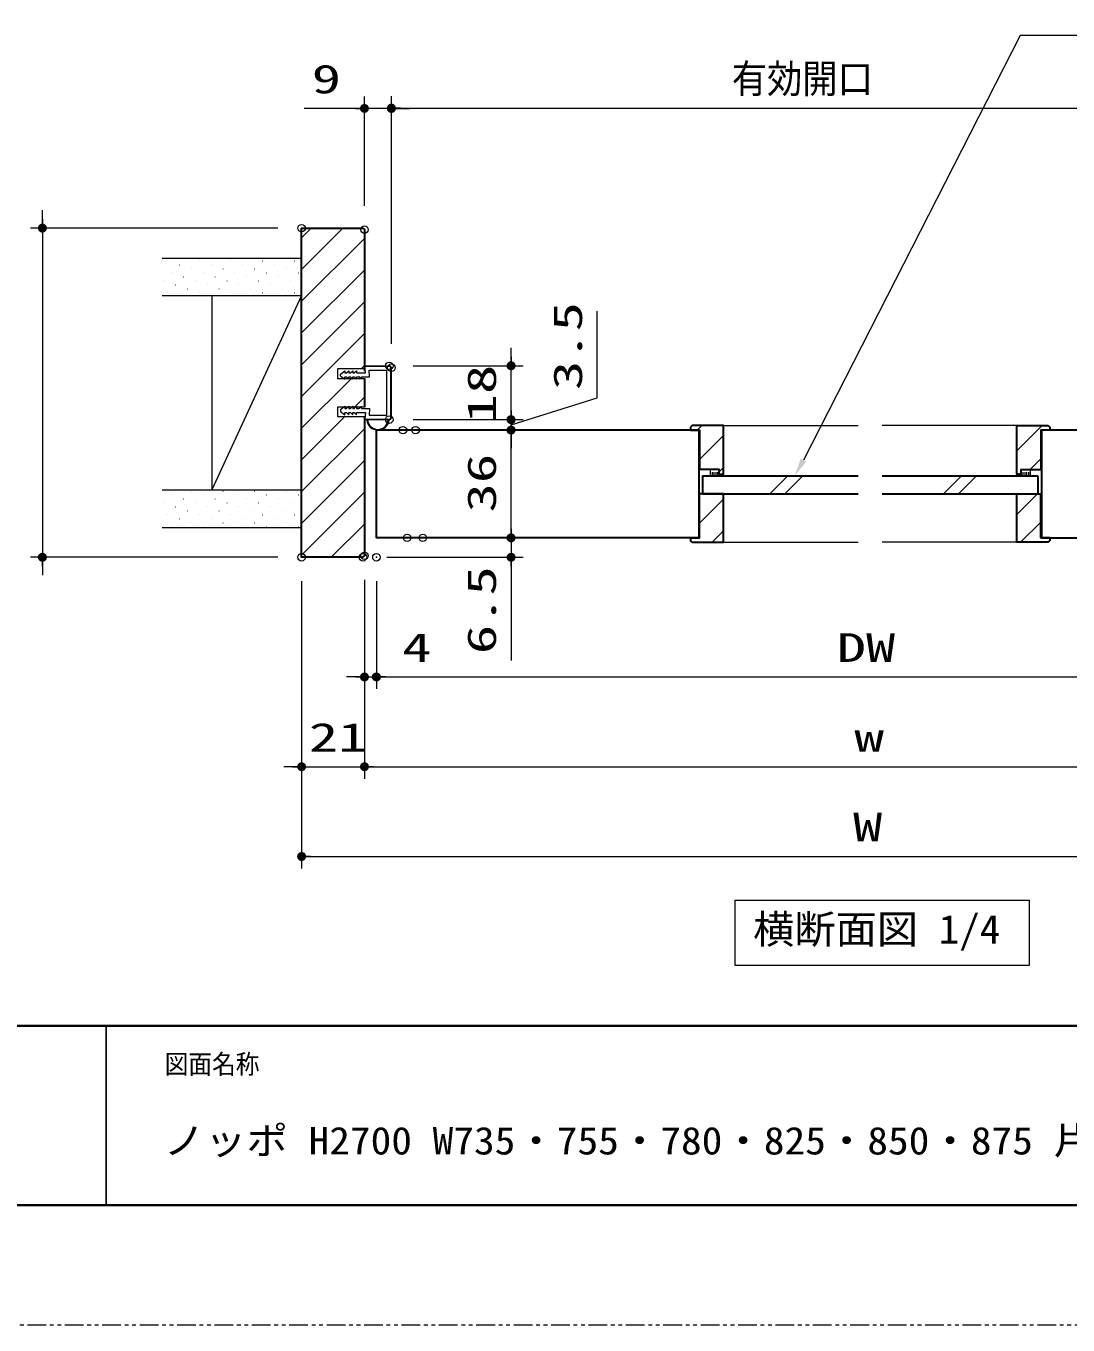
# Model space of a CAD drawing. Units: millimetres, scale not verified. Extents: x -1306 to 1306, y -607 to 607.
# Drawn here: x -919.7 to -571.5, y -594 to -159.9 of the extents above; entities that cross this region are included whole.
import ezdxf
from ezdxf.enums import TextEntityAlignment as Align

# ---------------------------------------------------------------- set-up
doc = ezdxf.new("R2010")
doc.units = ezdxf.units.MM
doc.header["$LTSCALE"] = 5
doc.header["$PDMODE"] = 32
doc.header["$PDSIZE"] = 2.5
doc.linetypes.add('USER1', pattern=[2.5, 1.25, -0.25, 0.25, -0.25, 0.25, -0.25])
doc.linetypes.add('USER2', pattern=[0.375, 0.25, -0.125])
for name, color, linetype, lineweight in [('0-1_線(黄)', 2, 'Continuous', 15), ('0-3_陰線', 4, 'USER1', 9), ('0-B_点線(水)', 6, 'USER2', 9), ('0-D_線(白)', 7, 'Continuous', 30), ('1-0_線(水)', 4, 'Continuous', 9), ('1-1_寸法線', 3, 'Continuous', 13), ('1-2_ハッチング', 6, 'Continuous', 9), ('1-4_DEFPOINTS', 7, 'Continuous', 5), ('1-5_0', 3, 'Continuous', 25), ('1-7_図面枠', 7, 'Continuous', 35)]:
    doc.layers.add(name, color=color, linetype=linetype, lineweight=lineweight)
doc.styles.add('ＭＳ ゴシック', font='')
doc.styles.get('ＭＳ ゴシック').set_extended_font_data('MS Gothic')

# ---------------------------------------------------------------- blocks, each defined once
blk = doc.blocks.new('_DOT')
at = {"layer": '1-5_0'}
blk.add_line((-2.5, 0), (-5, 0), dxfattribs=at)
for points in [[(0, 0), (-2.5, 0), (-2.48, 0.313)], [(0, 0), (-2.48, -0.313), (-2.5, 0)], [(0, 0), (-2.48, 0.313), (-2.421, 0.622)], [(0, 0), (-2.421, -0.622), (-2.48, -0.313)], [(0, 0), (-2.421, 0.622), (-2.324, 0.92)], [(0, 0), (-2.324, -0.92), (-2.421, -0.622)], [(0, 0), (-2.324, 0.92), (-2.191, 1.204)], [(0, 0), (-2.191, -1.204), (-2.324, -0.92)], [(0, 0), (-2.191, 1.204), (-2.023, 1.469)], [(0, 0), (-2.023, -1.469), (-2.191, -1.204)], [(0, 0), (-2.023, 1.469), (-1.822, 1.711)], [(0, 0), (-1.822, -1.711), (-2.023, -1.469)], [(0, 0), (-1.822, 1.711), (-1.594, 1.926)], [(0, 0), (-1.594, -1.926), (-1.822, -1.711)], [(0, 0), (-1.594, 1.926), (-1.34, 2.111)], [(0, 0), (-1.34, -2.111), (-1.594, -1.926)], [(0, 0), (-1.34, 2.111), (-1.064, 2.262)], [(0, 0), (-1.064, -2.262), (-1.34, -2.111)], [(0, 0), (-1.064, 2.262), (-0.773, 2.378)], [(0, 0), (-0.773, -2.378), (-1.064, -2.262)], [(0, 0), (-0.773, 2.378), (-0.468, 2.456)], [(0, 0), (-0.468, -2.456), (-0.773, -2.378)], [(0, 0), (-0.468, 2.456), (-0.157, 2.495)], [(0, 0), (-0.157, -2.495), (-0.468, -2.456)], [(0, 0), (-0.157, 2.495), (0.157, 2.495)], [(0, 0), (0.157, -2.495), (-0.157, -2.495)], [(0, 0), (0.157, 2.495), (0.468, 2.456)], [(0, 0), (0.468, 2.456), (0.773, 2.378)], [(0, 0), (0.773, 2.378), (1.064, 2.262)], [(0, 0), (1.064, 2.262), (1.34, 2.111)], [(0, 0), (1.34, 2.111), (1.594, 1.926)], [(0, 0), (1.594, 1.926), (1.822, 1.711)], [(0, 0), (1.822, 1.711), (2.023, 1.469)], [(0, 0), (2.023, 1.469), (2.191, 1.204)], [(0, 0), (2.191, 1.204), (2.324, 0.92)], [(0, 0), (2.324, 0.92), (2.421, 0.622)], [(0, 0), (2.421, 0.622), (2.48, 0.313)], [(0, 0), (2.48, 0.313), (2.5, 0)], [(0, 0), (0.468, -2.456), (0.157, -2.495)], [(0, 0), (0.773, -2.378), (0.468, -2.456)], [(0, 0), (1.064, -2.262), (0.773, -2.378)], [(0, 0), (1.34, -2.111), (1.064, -2.262)], [(0, 0), (1.594, -1.926), (1.34, -2.111)], [(0, 0), (1.822, -1.711), (1.594, -1.926)], [(0, 0), (2.023, -1.469), (1.822, -1.711)], [(0, 0), (2.191, -1.204), (2.023, -1.469)], [(0, 0), (2.324, -0.92), (2.191, -1.204)], [(0, 0), (2.421, -0.622), (2.324, -0.92)], [(0, 0), (2.48, -0.313), (2.421, -0.622)], [(0, 0), (2.5, 0), (2.48, -0.313)]]:
    blk.add_solid(points, dxfattribs=at)

msp = doc.modelspace()

# ---------------------------------------------------------------- linework, layer by layer
at = {"layer": '0-1_線(黄)'}
for p, q in [((-874.224, -237.425), (-827.591, -237.425)), ((-874.224, -249.925), (-827.591, -249.925)), ((-827.591, -249.925), (-857.591, -314.925)), ((-857.591, -249.925), (-857.591, -314.925)), ((-874.224, -314.925), (-827.591, -314.925)), ((-874.224, -327.425), (-827.591, -327.425))]:
    msp.add_line(p, q, dxfattribs=at)
msp.add_lwpolyline([(-682.715, -452.047), (-584.425, -452.047), (-584.425, -473.882), (-682.715, -473.882)], close=True, dxfattribs=at)
at = {"layer": '0-3_陰線'}
msp.add_line((387.036, -594), (-1292.964, -594), dxfattribs=at)
at = {"layer": '0-B_点線(水)'}
for p, q in [((-690.944, -310.225), (-690.944, -308.125)), ((-690.319, -310.225), (-690.319, -308.125)), ((-689.694, -310.225), (-689.694, -308.125)), ((-689.069, -310.225), (-689.069, -308.125)), ((-688.444, -310.225), (-688.444, -308.125)), ((-587.054, -310.225), (-587.054, -308.125)), ((-586.429, -310.225), (-586.429, -308.125)), ((-585.804, -310.225), (-585.804, -308.125)), ((-585.179, -310.225), (-585.179, -308.125)), ((-584.554, -310.225), (-584.554, -308.125))]:
    msp.add_line(p, q, dxfattribs=at)
at = {"layer": '0-D_線(白)'}
for p, q in [((-827.591, -227.425), (-807.091, -227.425)), ((-827.591, -337.425), (-827.591, -227.425)), ((-807.091, -227.425), (-806.591, -227.925)), ((-806.591, -227.925), (-806.591, -274.425)), ((-806.591, -277.625), (-806.591, -287.225)), ((-806.591, -290.425), (-806.591, -336.925)), ((-694.844, -294.925), (-802.591, -294.925)), ((-697.094, -293.425), (-697.594, -293.925)), ((-697.594, -293.925), (-697.594, -294.925)), ((-578.089, -293.425), (-577.589, -293.925)), ((-577.589, -293.925), (-577.589, -294.925)), ((-693.594, -310.225), (-641.591, -310.225)), ((-633.591, -310.225), (-581.589, -310.225)), ((-581.589, -310.225), (-581.589, -316.225)), ((-633.591, -316.225), (-581.589, -316.225)), ((-697.594, -330.925), (-697.594, -331.925)), ((-697.094, -332.425), (-697.594, -331.925)), ((-578.089, -332.425), (-577.589, -331.925)), ((-577.589, -330.925), (-577.589, -331.925)), ((-807.091, -337.425), (-827.591, -337.425)), ((-807.091, -337.425), (-806.591, -336.925))]:
    msp.add_line(p, q, dxfattribs=at)
for points in [[(-694.844, -294.925), (-694.844, -330.925), (-802.591, -330.925), (-802.591, -294.925)], [(-697.594, -294.925), (-694.594, -294.925), (-694.594, -308.125)], [(-688.094, -309.625), (-686.594, -309.625), (-686.594, -293.425), (-697.094, -293.425)], [(-587.089, -309.625), (-588.589, -309.625), (-588.589, -293.425), (-578.089, -293.425)], [(-577.589, -294.925), (-580.589, -294.925), (-580.589, -308.125)], [(-688.094, -309.625), (-688.094, -308.125), (-694.594, -308.125)], [(-688.094, -309.625), (-688.094, -308.125), (-691.094, -308.125)], [(-587.089, -309.625), (-587.089, -308.125), (-580.589, -308.125)], [(-587.089, -309.625), (-587.089, -308.125), (-584.089, -308.125)], [(-693.594, -310.225), (-693.594, -316.225), (-641.591, -316.225)], [(-697.594, -330.925), (-694.594, -330.925), (-694.594, -316.225)], [(-697.094, -332.425), (-686.594, -332.425), (-686.594, -316.225), (-694.594, -316.225)], [(-578.089, -332.425), (-588.589, -332.425), (-588.589, -316.225), (-580.589, -316.225)], [(-577.589, -330.925), (-580.589, -330.925), (-580.589, -316.225)]]:
    msp.add_lwpolyline(points, dxfattribs=at)
msp.add_lwpolyline([(-580.339, -294.925), (-580.339, -330.925), (-472.592, -330.925), (-472.592, -294.925)], close=True, dxfattribs=at)
at = {"layer": '1-0_線(水)'}
for p, q in [((-686.594, -293.425), (-641.591, -293.425)), ((-588.589, -293.425), (-633.591, -293.425)), ((-691.094, -308.125), (-691.094, -310.225)), ((-584.089, -308.125), (-584.089, -310.225)), ((-688.094, -309.625), (-688.094, -310.225)), ((-671.116, -316.225), (-665.116, -310.225)), ((-666.116, -316.225), (-660.116, -310.225)), ((-613.065, -316.225), (-607.065, -310.225)), ((-608.065, -316.225), (-602.065, -310.225)), ((-587.089, -309.625), (-587.089, -310.225)), ((-686.594, -332.425), (-641.591, -332.425)), ((-588.589, -332.425), (-633.591, -332.425))]:
    msp.add_line(p, q, dxfattribs=at)
at = {"layer": '1-1_寸法線'}
for p, q in [((-806.591, -219.925), (-806.591, -183.425)), ((-797.591, -266.08), (-797.591, -183.306)), ((-797.591, -266.08), (-797.591, -183.425)), ((-809.591, -187.425), (-826.782, -187.425)), ((-797.591, -187.425), (-806.591, -187.425)), ((-794.591, -187.306), (-528.342, -187.306)), ((-794.591, -187.425), (-791.591, -187.425)), ((-914.224, -224.425), (-914.224, -221.425)), ((-835.591, -227.425), (-918.224, -227.425)), ((-914.224, -227.425), (-914.224, -337.425)), ((-757.59, -270.425), (-757.59, -267.425)), ((-806.29, -273.425), (-798.29, -273.425)), ((-790.29, -273.425), (-753.59, -273.425)), ((-757.59, -291.425), (-757.59, -273.425)), ((-814.59, -276.175), (-813.101, -275.075)), ((-814.59, -276.775), (-814.59, -276.175)), ((-814.59, -276.775), (-813.101, -277.875)), ((-813.101, -275.075), (-813.101, -275.825)), ((-813.101, -275.825), (-812.601, -275.825)), ((-813.101, -277.125), (-812.601, -277.125)), ((-813.101, -277.875), (-813.101, -277.125)), ((-812.601, -275.825), (-811.801, -275.075)), ((-812.601, -277.125), (-811.801, -277.875)), ((-811.801, -275.075), (-811.801, -275.825)), ((-811.801, -275.825), (-811.301, -275.825)), ((-811.801, -277.125), (-811.301, -277.125)), ((-811.801, -277.875), (-811.801, -277.125)), ((-811.301, -275.825), (-810.501, -275.075)), ((-811.301, -277.125), (-810.501, -277.875)), ((-810.501, -275.075), (-810.501, -275.825)), ((-810.501, -275.825), (-810.001, -275.825)), ((-810.501, -277.125), (-810.001, -277.125)), ((-810.501, -277.875), (-810.501, -277.125)), ((-810.001, -275.825), (-809.201, -275.075)), ((-810.001, -277.125), (-809.201, -277.875)), ((-809.201, -275.075), (-809.201, -275.825)), ((-809.201, -275.825), (-806.285, -275.825)), ((-809.201, -277.125), (-808.414, -277.125)), ((-809.201, -277.875), (-809.201, -277.125)), ((-807.598, -277.779), (-808.414, -277.125)), ((-807.598, -277.125), (-804.874, -277.125)), ((-807.598, -277.132), (-807.598, -277.779)), ((-806.531, -275.227), (-806.59, -273.737)), ((-806.284, -275.825), (-806.44, -273.731)), ((-806.29, -273.575), (-798.29, -273.575)), ((-804.879, -277.125), (-805.041, -274.925)), ((-805.041, -274.925), (-799.09, -274.925)), ((-797.74, -290.725), (-797.74, -274.125)), ((-797.59, -290.725), (-797.59, -274.125)), ((-757.59, -288.425), (-757.59, -285.425)), ((-814.59, -288.075), (-813.101, -286.975)), ((-814.59, -288.075), (-814.59, -288.675)), ((-814.59, -288.675), (-813.101, -289.775)), ((-813.101, -286.975), (-813.101, -287.725)), ((-813.101, -287.725), (-812.601, -287.725)), ((-813.101, -289.025), (-812.601, -289.025)), ((-813.101, -289.775), (-813.101, -289.025)), ((-812.601, -287.725), (-811.801, -286.975)), ((-812.601, -289.025), (-811.801, -289.775)), ((-811.801, -286.975), (-811.801, -287.725)), ((-811.801, -287.725), (-811.301, -287.725)), ((-811.801, -289.025), (-811.301, -289.025)), ((-811.801, -289.775), (-811.801, -289.025)), ((-811.301, -287.725), (-810.501, -286.975)), ((-811.301, -289.025), (-810.501, -289.775)), ((-810.501, -286.975), (-810.501, -287.725)), ((-810.501, -287.725), (-810.001, -287.725)), ((-810.501, -289.025), (-810.001, -289.025)), ((-810.501, -289.775), (-810.501, -289.025)), ((-810.001, -287.725), (-809.201, -286.975)), ((-810.001, -289.025), (-809.201, -289.775)), ((-809.201, -286.975), (-809.201, -287.725)), ((-809.201, -287.725), (-808.414, -287.725)), ((-809.201, -289.025), (-806.285, -289.025)), ((-809.201, -289.775), (-809.201, -289.025)), ((-807.598, -287.07), (-808.414, -287.725)), ((-807.598, -287.717), (-807.598, -287.07)), ((-807.598, -287.725), (-804.874, -287.725)), ((-806.531, -290.423), (-806.59, -291.113)), ((-806.284, -289.025), (-806.44, -291.119)), ((-804.874, -287.725), (-805.041, -289.925)), ((-806.29, -291.275), (-798.29, -291.275)), ((-806.29, -291.425), (-798.29, -291.425)), ((-790.288, -291.425), (-753.59, -291.425)), ((-790.288, -291.425), (-753.59, -291.425)), ((-785.724, -294.925), (-753.59, -294.925)), ((-781.502, -294.925), (-753.59, -294.925)), ((-757.59, -294.925), (-757.59, -291.425)), ((-757.59, -294.925), (-757.59, -291.425)), ((-757.59, -294.425), (-757.59, -297.425)), ((-757.59, -327.925), (-757.59, -297.925)), ((-757.59, -297.925), (-757.59, -300.925)), ((-757.59, -327.925), (-757.59, -324.925)), ((-784.317, -330.925), (-753.59, -330.925)), ((-779.089, -330.925), (-753.59, -330.925)), ((-757.59, -330.925), (-757.59, -337.425)), ((-835.591, -337.425), (-918.224, -337.425)), ((-799.091, -337.425), (-753.59, -337.425)), ((-914.224, -340.425), (-914.224, -343.425)), ((-757.59, -340.425), (-757.59, -371.901)), ((-827.591, -345.425), (-827.591, -411.425)), ((-827.591, -345.425), (-827.591, -441.425)), ((-806.591, -344.925), (-806.591, -411.425)), ((-806.591, -344.925), (-806.591, -411.425)), ((-806.591, -344.925), (-806.591, -381.425)), ((-802.591, -345.425), (-802.591, -381.425)), ((-802.591, -345.425), (-802.591, -381.425)), ((-809.591, -377.425), (-812.591, -377.425)), ((-806.591, -377.425), (-802.591, -377.425)), ((-799.591, -377.425), (-781.448, -377.425)), ((-799.591, -377.425), (-475.592, -377.425)), ((-830.591, -407.425), (-833.591, -407.425)), ((-827.591, -407.425), (-806.591, -407.425)), ((-803.591, -407.425), (-800.591, -407.425)), ((-803.591, -407.425), (-471.592, -407.425)), ((-824.591, -437.425), (-450.592, -437.425))]:
    msp.add_line(p, q, dxfattribs=at)
for points in [[(-331.922, -163.073), (-587.485, -163.073), (-659.903, -304.973)], [(-757.59, -293.175), (-728.837, -284.113), (-728.837, -255.161)], [(-806.591, -274.425), (-815.591, -274.425), (-815.591, -277.625), (-806.591, -277.625)], [(-805.041, -289.925), (-799.09, -289.925), (-799.09, -274.925)], [(-806.591, -287.225), (-815.591, -287.225), (-815.591, -290.425), (-806.591, -290.425)]]:
    msp.add_lwpolyline(points, dxfattribs=at)
for centre, radius, start, end in [((-806.29, -273.725), 0.3, 90, 182.27472), ((-798.29, -274.125), 0.7, 0, 90), ((-806.29, -273.725), 0.15, 90, 182.27472), ((-798.29, -274.125), 0.55, 0, 90), ((-798.29, -290.725), 0.55, 270, 0), ((-798.29, -290.725), 0.7, 270, 0), ((-806.29, -291.125), 0.3, 177.72528, 270), ((-806.29, -291.125), 0.15, 177.72528, 270), ((-802.088, -291.177), 3.748, 183.79135, 356.20865), ((-802.088, -291.2), 3.475, 183.70943, 356.29057)]:
    msp.add_arc(centre, radius, start, end, dxfattribs=at)
msp.add_solid([(-662.805, -310.225), (-660.815, -304.469), (-658.991, -305.477)], dxfattribs=at)
at = {"layer": '1-2_ハッチング'}
for p, q in [((-827.591, -230.637), (-824.379, -227.425)), ((-827.591, -241.244), (-813.772, -227.425)), ((-827.591, -251.85), (-806.591, -230.85)), ((-872.46, -238.383), (-872.41, -238.383)), ((-861.853, -238.383), (-861.803, -238.383)), ((-851.247, -238.383), (-851.197, -238.383)), ((-840.64, -238.383), (-840.59, -238.383)), ((-830.034, -238.383), (-829.984, -238.383)), ((-871.134, -242.36), (-871.084, -242.36)), ((-868.483, -239.709), (-868.433, -239.709)), ((-864.505, -241.034), (-864.455, -241.034)), ((-860.528, -242.36), (-860.478, -242.36)), ((-857.876, -239.709), (-857.826, -239.709)), ((-853.899, -241.034), (-853.849, -241.034)), ((-849.921, -242.36), (-849.871, -242.36)), ((-847.269, -239.709), (-847.219, -239.709)), ((-843.292, -241.034), (-843.242, -241.034)), ((-839.314, -242.36), (-839.264, -242.36)), ((-836.663, -239.709), (-836.613, -239.709)), ((-832.685, -241.034), (-832.635, -241.034)), ((-828.708, -242.36), (-828.658, -242.36)), ((-827.591, -262.457), (-806.591, -241.457)), ((-873.786, -245.012), (-873.736, -245.012)), ((-869.808, -246.338), (-869.758, -246.338)), ((-867.157, -243.686), (-867.107, -243.686)), ((-863.179, -245.012), (-863.129, -245.012)), ((-859.202, -246.338), (-859.152, -246.338)), ((-856.55, -243.686), (-856.5, -243.686)), ((-852.573, -245.012), (-852.523, -245.012)), ((-848.595, -246.338), (-848.545, -246.338)), ((-845.944, -243.686), (-845.894, -243.686)), ((-841.966, -245.012), (-841.916, -245.012)), ((-837.989, -246.338), (-837.939, -246.338)), ((-835.337, -243.686), (-835.287, -243.686)), ((-831.359, -245.012), (-831.309, -245.012)), ((-872.46, -248.989), (-872.41, -248.989)), ((-865.831, -247.664), (-865.781, -247.664)), ((-861.853, -248.989), (-861.803, -248.989)), ((-855.224, -247.664), (-855.174, -247.664)), ((-851.247, -248.989), (-851.197, -248.989)), ((-844.618, -247.664), (-844.568, -247.664)), ((-840.64, -248.989), (-840.59, -248.989)), ((-834.011, -247.664), (-833.961, -247.664)), ((-830.034, -248.989), (-829.984, -248.989)), ((-827.591, -273.064), (-806.591, -252.064)), ((-827.591, -283.67), (-806.591, -262.67)), ((-807.739, -274.425), (-806.591, -273.277)), ((-827.591, -294.277), (-810.939, -277.625)), ((-809.933, -287.225), (-806.591, -283.883)), ((-827.591, -304.883), (-813.133, -290.425)), ((-827.591, -315.49), (-806.591, -294.49)), ((-695.367, -294.925), (-693.867, -293.425)), ((-588.589, -301.89), (-580.124, -293.425)), ((-694.594, -304.759), (-686.594, -296.759)), ((-827.591, -326.097), (-806.591, -305.097)), ((-688.094, -308.865), (-686.594, -307.365)), ((-584.017, -307.925), (-580.589, -304.496)), ((-871.134, -316.606), (-871.084, -316.606)), ((-864.505, -315.281), (-864.455, -315.281)), ((-860.528, -316.606), (-860.478, -316.606)), ((-853.899, -315.281), (-853.849, -315.281)), ((-849.921, -316.606), (-849.871, -316.606)), ((-843.292, -315.281), (-843.242, -315.281)), ((-839.314, -316.606), (-839.264, -316.606)), ((-832.685, -315.281), (-832.635, -315.281)), ((-828.708, -316.606), (-828.658, -316.606)), ((-827.591, -336.703), (-806.591, -315.703)), ((-588.589, -323.103), (-581.911, -316.425)), ((-873.786, -319.258), (-873.736, -319.258)), ((-869.808, -320.584), (-869.758, -320.584)), ((-867.157, -317.932), (-867.107, -317.932)), ((-863.179, -319.258), (-863.129, -319.258)), ((-859.202, -320.584), (-859.152, -320.584)), ((-856.55, -317.932), (-856.5, -317.932)), ((-852.573, -319.258), (-852.523, -319.258)), ((-848.595, -320.584), (-848.545, -320.584)), ((-845.944, -317.932), (-845.894, -317.932)), ((-841.966, -319.258), (-841.916, -319.258)), ((-837.989, -320.584), (-837.939, -320.584)), ((-835.337, -317.932), (-835.287, -317.932)), ((-831.359, -319.258), (-831.309, -319.258)), ((-694.594, -325.972), (-686.594, -317.972)), ((-872.46, -323.236), (-872.41, -323.236)), ((-868.483, -324.561), (-868.433, -324.561)), ((-865.831, -321.91), (-865.781, -321.91)), ((-861.853, -323.236), (-861.803, -323.236)), ((-857.876, -324.561), (-857.826, -324.561)), ((-855.224, -321.91), (-855.174, -321.91)), ((-851.247, -323.236), (-851.197, -323.236)), ((-847.269, -324.561), (-847.219, -324.561)), ((-844.618, -321.91), (-844.568, -321.91)), ((-840.64, -323.236), (-840.59, -323.236)), ((-836.663, -324.561), (-836.613, -324.561)), ((-834.011, -321.91), (-833.961, -321.91)), ((-830.034, -323.236), (-829.984, -323.236)), ((-871.134, -327.213), (-871.084, -327.213)), ((-864.505, -325.887), (-864.455, -325.887)), ((-860.528, -327.213), (-860.478, -327.213)), ((-853.899, -325.887), (-853.849, -325.887)), ((-849.921, -327.213), (-849.871, -327.213)), ((-843.292, -325.887), (-843.242, -325.887)), ((-839.314, -327.213), (-839.264, -327.213)), ((-832.685, -325.887), (-832.635, -325.887)), ((-828.708, -327.213), (-828.658, -327.213)), ((-817.706, -337.425), (-806.591, -326.31)), ((-690.44, -332.425), (-686.594, -328.579)), ((-587.304, -332.425), (-580.589, -325.709)), ((-807.1, -337.425), (-806.591, -336.916))]:
    msp.add_line(p, q, dxfattribs=at)
at = {"layer": '1-4_DEFPOINTS'}
for p in [(-797.591, -187.425), (-827.591, -227.425), (-806.591, -227.925), (-798.29, -273.425), (-797.591, -274.08), (-757.59, -273.425), (-798.288, -291.425), (-757.59, -291.425), (-793.724, -294.925), (-789.502, -294.925), (-757.59, -294.925), (-792.317, -330.925), (-787.089, -330.925), (-757.59, -330.925), (-914.224, -337.425), (-827.591, -337.425), (-827.591, -337.425), (-807.091, -337.425), (-806.591, -336.925), (-802.591, -337.425), (-802.591, -377.425), (-806.591, -407.425)]:
    msp.add_point(p, dxfattribs=at)
at = {"layer": '1-5_0', "color": 7}
msp.add_line((-892.964, -494), (-892.964, -554), dxfattribs=at)
msp.add_line((-892.964, -494), (-892.964, -554), dxfattribs=at)
at = {"layer": '1-7_図面枠'}
msp.add_line((-1252.964, -494), (347.036, -494), dxfattribs=at)
msp.add_lwpolyline([(-1252.964, -554), (347.036, -554), (347.036, 554), (-1252.964, 554)], close=True, dxfattribs=at)

# ---------------------------------------------------------------- block references
at = {"layer": '1-1_寸法線', "xscale": 0.6, "yscale": 0.6}
for p in [(-806.591, -187.425), (-806.591, -377.425), (-827.591, -407.425)]:
    msp.add_blockref('_DOT', p, dxfattribs=at)
for p, rotation in [((-797.591, -187.306), 180), ((-797.591, -187.425), 180), ((-914.224, -227.425), 270), ((-757.59, -273.425), 270), ((-757.59, -291.425), 270), ((-757.59, -291.425), 90), ((-757.59, -294.925), 90), ((-757.59, -294.925), 90), ((-757.59, -330.925), 270), ((-757.59, -330.925), 270), ((-914.224, -337.425), 90), ((-757.59, -337.425), 90), ((-802.591, -377.425), 180), ((-802.591, -377.425), 180), ((-806.591, -407.425), 180), ((-806.591, -407.425), 180), ((-827.591, -437.425), 180)]:
    msp.add_blockref('_DOT', p, dxfattribs=dict(at, rotation=rotation))

# ---------------------------------------------------------------- texts
at = {"layer": '0-1_線(黄)', "style": 'ＭＳ ゴシック', "width": 1.05}
msp.add_text('横断面図 1/4', height=9.621, dxfattribs=at).set_placement((-676.704, -469.425), align=Align.BOTTOM_LEFT)
at = {"layer": '1-1_寸法線', "style": 'ＭＳ ゴシック'}
for s, width, p in [('9', 1.5, (-824.21, -185.275)), ('有効開口', 0.9, (-683.83, -185.156)), ('4', 1.5, (-794.02, -375.275)), ('DW', 1.5, (-648.782, -375.275)), ('21', 1.5, (-825.187, -405.275)), ('w', 1.5, (-642.83, -405.275)), ('W', 1.5, (-643.306, -435.275))]:
    msp.add_text(s, height=9.604, dxfattribs=dict(at, width=width)).set_placement(p, align=Align.BOTTOM_LEFT)
at = {"layer": '1-1_寸法線', "style": 'ＭＳ ゴシック', "width": 1.5}
for s, p in [('3.5', (-730.987, -281.542)), ('18', (-759.739, -292.663)), ('36', (-759.739, -322.449)), ('6.5', (-759.739, -369.806))]:
    msp.add_text(s, height=9.604, rotation=90, dxfattribs=at).set_placement(p, align=Align.BOTTOM_LEFT)
at = {"layer": '1-7_図面枠', "style": 'ＭＳ ゴシック'}
for s, height, width, p in [('図面名称', 6.452, 0.9, (-873.367, -511.963)), ('ノッポ H2700 W735・755・780・825・850・875 片開きドア ワイドガラス 木枠 図面', 9.236, 1.1, (-873.76, -539.776))]:
    msp.add_text(s, height=height, dxfattribs=dict(at, width=width)).set_placement(p, align=Align.BOTTOM_LEFT)

doc.saveas('drawing.dxf')
